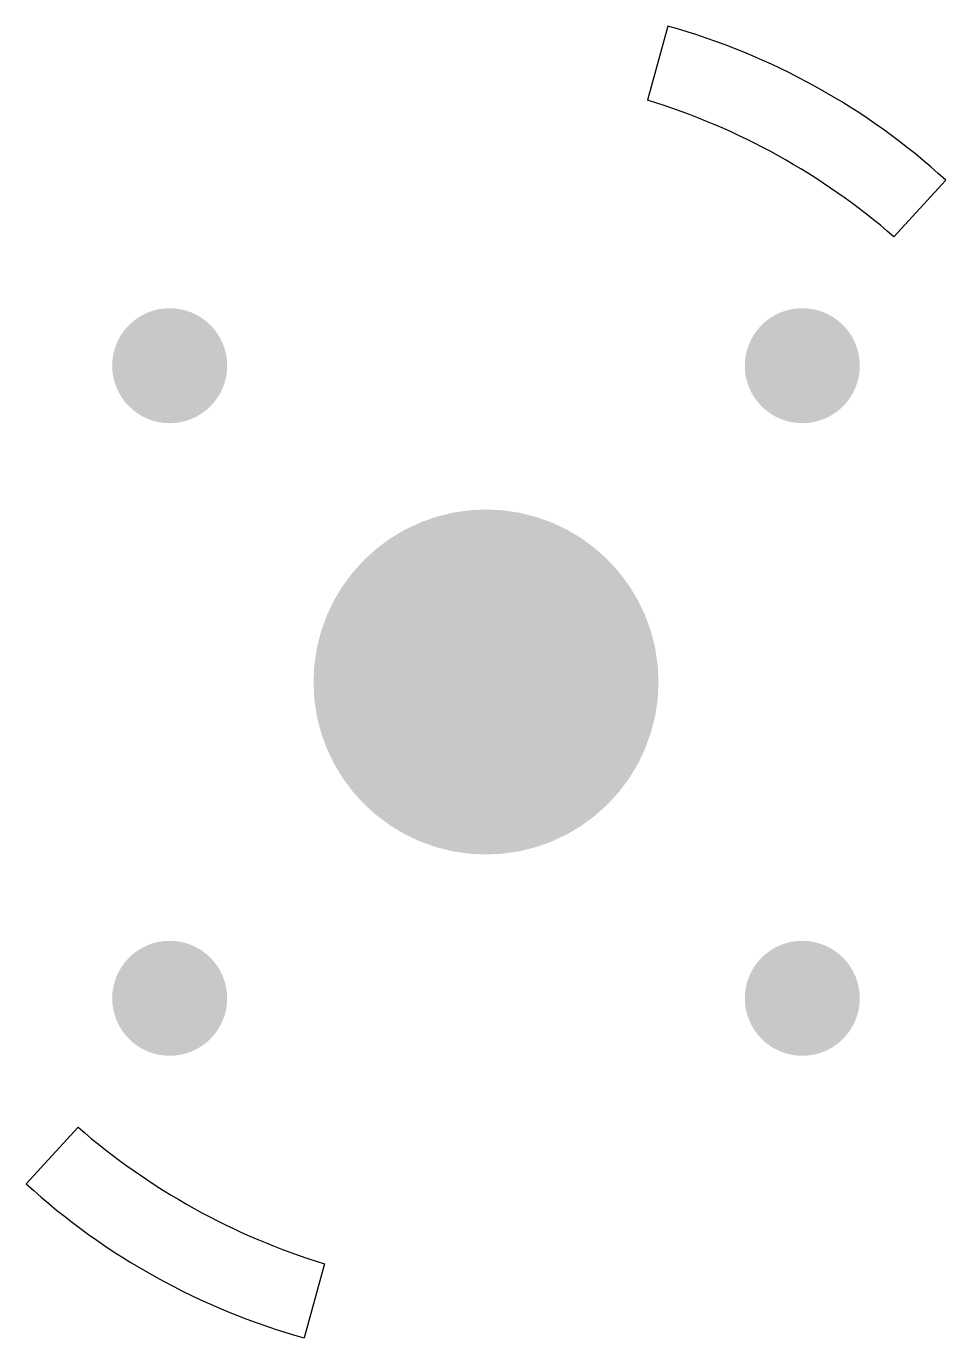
# Model space of a CAD drawing. Extents: x 13 to 61, y 5.3 to 73.7.
import ezdxf

# ---------------------------------------------------------------- set-up
doc = ezdxf.new("R2010")
doc.units = 0
doc.layers.add('46', color=140, linetype='CONTINUOUS')

msp = doc.modelspace()

# ---------------------------------------------------------------- linework, layer by layer
at = {"layer": '46'}
for p, q in [((46.487, 73.7089), (45.418, 69.8544)), ((58.2811, 62.7242), (60.9835, 65.6733)), ((13.0165, 13.3267), (15.7189, 16.2758)), ((28.582, 9.1456), (27.513, 5.2911))]:
    msp.add_line(p, q, dxfattribs=at)
for points, const_width in [([(20.5, 54.5, 1), (20.5, 57.5, 1), (20.5, 54.5)], 3), ([(53.5, 54.5, 1), (53.5, 57.5, 1), (53.5, 54.5)], 3), ([(37, 35, 1), (37, 44, 1), (37, 35)], 9), ([(20.5, 21.5, 1), (20.5, 24.5, 1), (20.5, 21.5)], 3), ([(53.5, 21.5, 1), (53.5, 24.5, 1), (53.5, 21.5)], 3)]:
    msp.add_lwpolyline(points, format="xyb", dxfattribs=dict(at, const_width=const_width))
for centre, start, end in [((36.9999, 39.5), 47.4998, 74.4999), ((35.012, 35.9138), 49.0448, 72.9547), ((38.988, 43.0862), 229.0448, 252.9547), ((37.0001, 39.5), 227.4998, 254.4999)]:
    msp.add_arc(centre, 35.5, start, end, dxfattribs=at)

doc.saveas('drawing.dxf')
